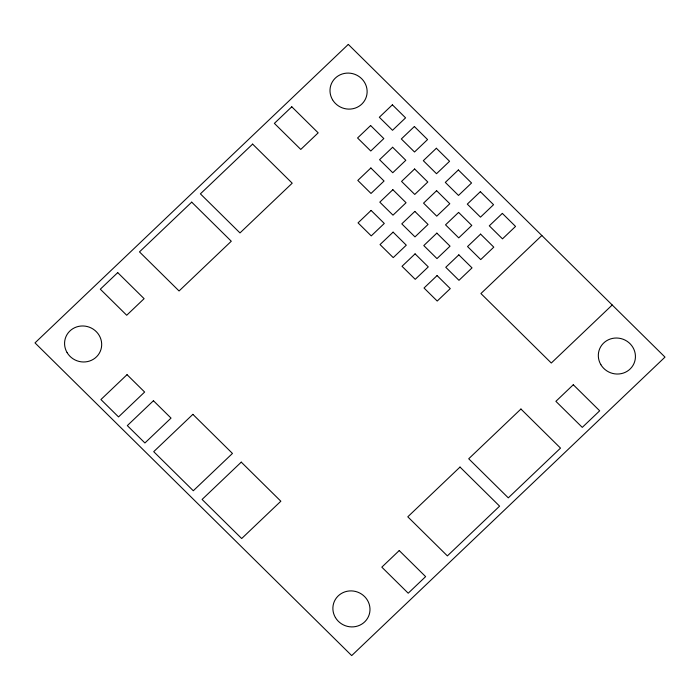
<?xml version="1.0" encoding="UTF-8"?>
<svg xmlns="http://www.w3.org/2000/svg" width="700" height="700" viewBox="0 0 700 700"><rect width="100%" height="100%" fill="white"/><g stroke="black" fill="none" stroke-linecap="round" stroke-linejoin="round"><path stroke-width="1.05" d="M541.844 235.506L480.918 293.545L551.294 363.029L612.22 304.99M348.303 44.406L35 342.886L351.697 655.594L665 357.114L348.303 44.406M117.722 272.615L100.319 289.196L126.709 315.254L144.112 298.672L117.722 272.615M191.704 202.143L139.484 251.886L179.069 290.973L231.289 241.229L191.704 202.143M252.621 144.104L200.401 193.847L239.986 232.934L292.206 183.19L252.621 144.104M291.786 106.794L274.374 123.375L300.773 149.433L318.176 132.851L291.786 106.794M370.624 125.545L357.569 137.979L370.773 151.008L383.819 138.574L370.624 125.545M392.385 104.816L379.33 117.259L392.525 130.287L405.58 117.845L392.385 104.816M127.041 374.675L100.931 399.543L118.528 416.92L144.638 392.044L127.041 374.675M370.86 167.991L357.805 180.425L371 193.454L384.055 181.02L370.86 167.991M392.621 147.263L379.566 159.696L392.761 172.725L405.816 160.291L392.621 147.263M414.374 126.534L401.319 138.968L414.523 151.996L427.569 139.562L414.374 126.534M153.431 400.733L127.321 425.609L144.918 442.977L171.028 418.101L153.431 400.733M371.096 210.429L358.041 222.871L371.236 235.9L384.291 223.457L371.096 210.429M392.858 189.7L379.803 202.143L392.998 215.171L406.053 202.729L392.858 189.7M414.61 168.98L401.555 181.414L414.75 194.442L427.805 182.009L414.61 168.98M436.371 148.251L423.316 160.685L436.511 173.714L449.566 161.28L436.371 148.251M192.876 414.356L153.711 451.666L193.296 490.752L232.461 453.442L192.876 414.356M393.094 232.146L380.039 244.58L393.234 257.609L406.289 245.175L393.094 232.146M414.846 211.418L401.791 223.86L414.986 236.889L428.041 224.446L414.846 211.418M436.608 190.689L423.553 203.131L436.748 216.16L449.802 203.718L436.608 190.689M458.36 169.96L445.305 182.403L458.5 195.431L471.555 182.989L458.36 169.96M415.082 253.864L402.027 266.297L415.223 279.326L428.277 266.892L415.082 253.864M436.844 233.135L423.789 245.569L436.984 258.598L450.039 246.164L436.844 233.135M458.596 212.406L445.541 224.84L458.736 237.869L471.791 225.435L458.596 212.406M480.358 191.678L467.302 204.12L480.498 217.149L493.552 204.706L480.358 191.678M241.264 462.131L202.099 499.441L241.684 538.528L280.849 501.218L241.264 462.131M437.08 275.581L424.025 288.015L437.22 301.044L450.275 288.61L437.08 275.581M458.832 254.852L445.777 267.286L458.972 280.315L472.028 267.881L458.832 254.852M480.594 234.124L467.539 246.557L480.734 259.586L493.789 247.152L480.594 234.124M502.346 213.395L489.291 225.829L502.486 238.858L515.541 226.424L502.346 213.395M460.014 467.066L407.794 516.81L447.379 555.896L499.599 506.153L460.014 467.066M520.931 409.027L468.711 458.771L508.296 497.858L560.516 448.114L520.931 409.027M399.227 550.567L381.824 567.149L408.214 593.206L425.626 576.625L399.227 550.567M573.291 384.746L555.887 401.328L582.278 427.385L599.681 410.804L573.291 384.746M335.414 617.54A18.664 17.902 21.8 0 0 367.561 618.266A18.664 17.902 21.8 0 0 351.339 590.896A18.664 17.902 21.8 0 0 335.414 617.54M600.854 364.665A18.664 17.902 21.8 0 0 633.001 365.391A18.664 17.902 21.8 0 0 616.779 338.021A18.664 17.902 21.8 0 0 600.854 364.665M332.535 99.741A18.664 17.902 21.8 0 0 364.691 100.468A18.664 17.902 21.8 0 0 348.46 73.089A18.664 17.902 21.8 0 0 332.535 99.741M67.104 352.616A18.664 17.902 21.8 0 0 99.251 353.342A18.664 17.902 21.8 0 0 83.029 325.973A18.664 17.902 21.8 0 0 67.104 352.616"/></g></svg>
